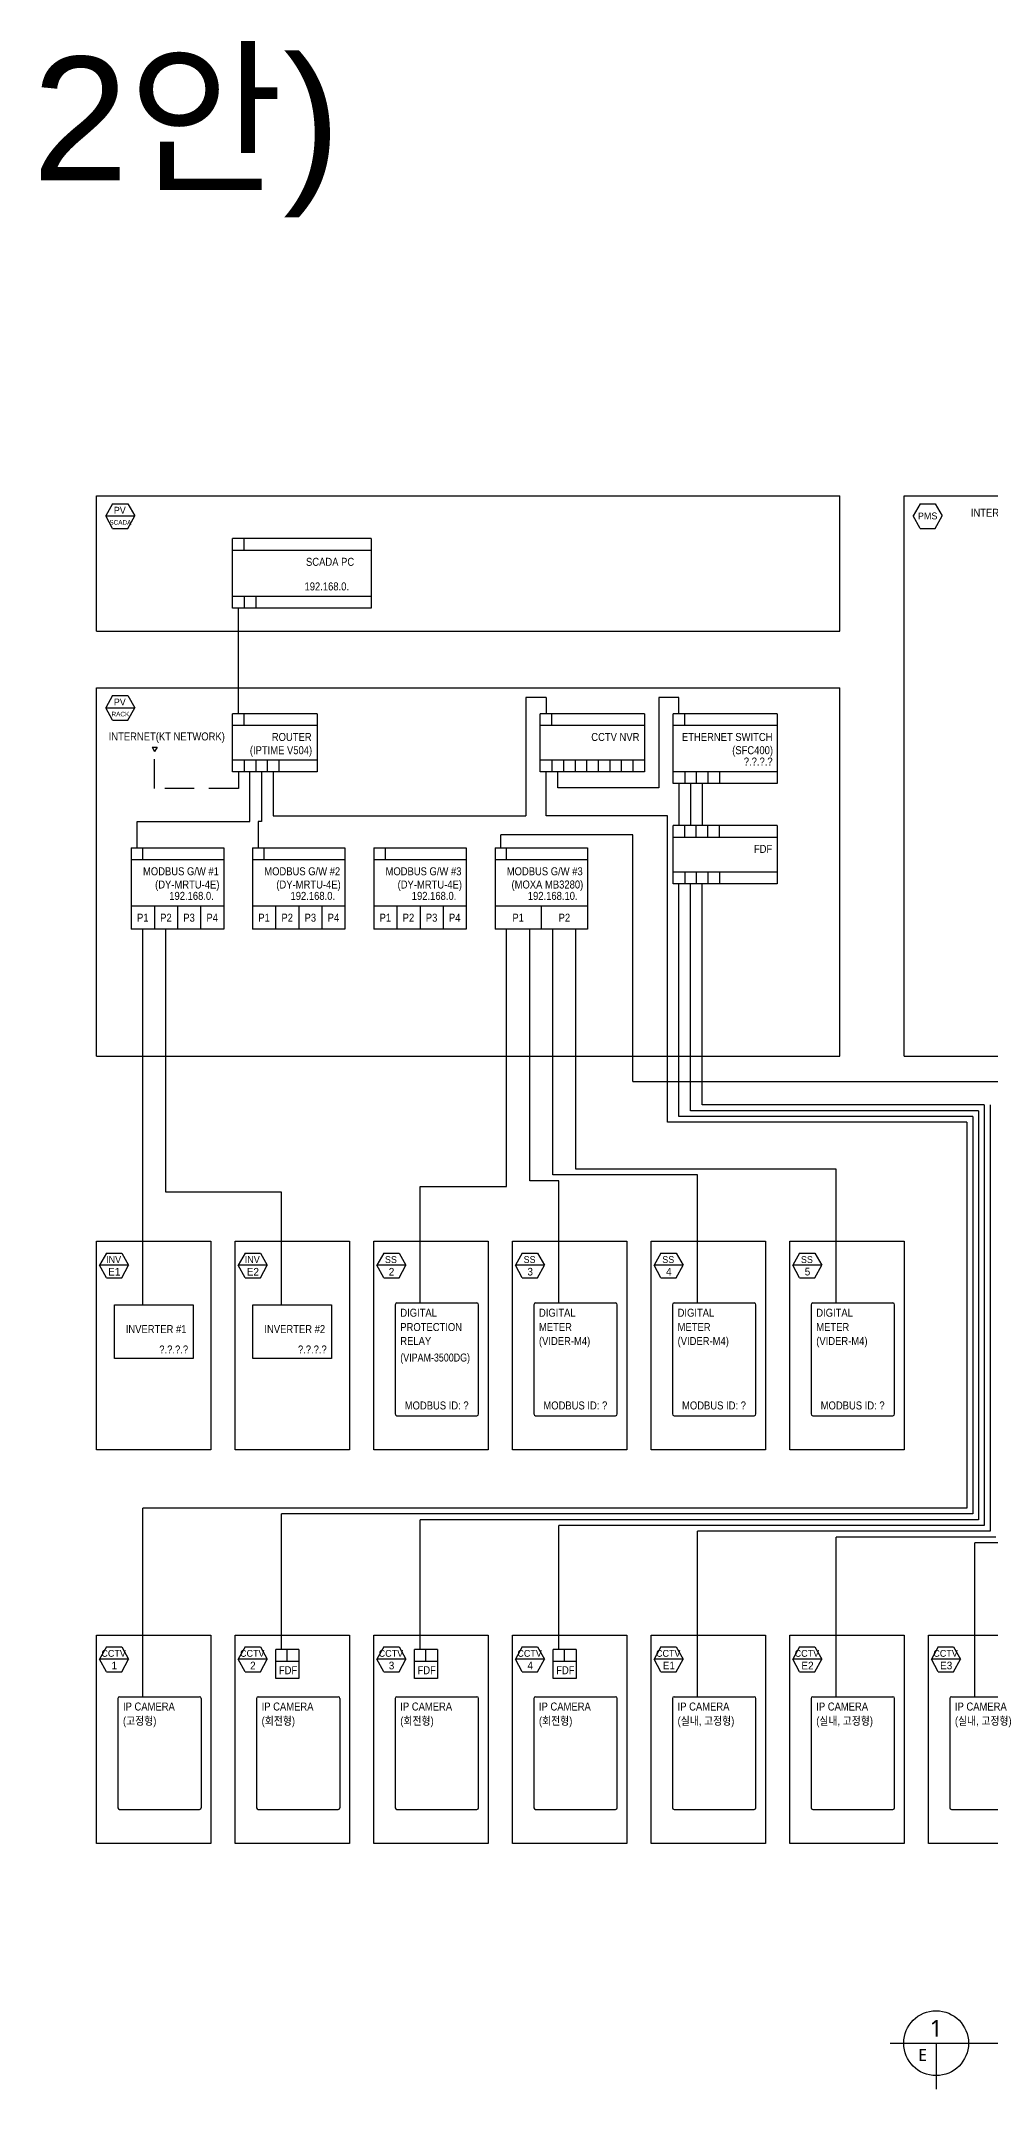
# Model space of a CAD drawing. Header units: millimetres. Extents: x 3366 to 637019, y 0 to 56757.
# Drawn here: x 86566 to 101935, y 1347 to 34523 of the extents above; entities that cross this region are included whole.
import ezdxf
from ezdxf.enums import TextEntityAlignment as Align

# ---------------------------------------------------------------- set-up
doc = ezdxf.new("R2010")
doc.units = ezdxf.units.MM
doc.linetypes.add('CE04', pattern=[15, 10, -2, 1, -2])
doc.linetypes.add('HIDDEN2', pattern=[4.7625, 3.175, -1.5875])
for name, color, linetype in [('ESYM', 4, 'Continuous'), ('SEL-735', 7, 'Continuous'), ('TEXT', 3, 'Continuous'), ('도면 TITLE', 4, 'Continuous'), ('지시선', 6, 'Continuous')]:
    doc.layers.add(name, color=color, linetype=linetype)
doc.styles.add('GHS', font='', dxfattribs={"width": 0.7})
doc.styles.add('MG', font='malgun.ttf')
doc.styles.get("Standard").update_dxf_attribs({"font": 'arial.ttf'})
doc.styles.get('GHS').set_extended_font_data('Gulim')

# ---------------------------------------------------------------- blocks, each defined once
blk = doc.blocks.new('DIGITAL LAYOUT')
at = {"layer": 'SEL-735', "color": 8, "linetype": 'Continuous', "lineweight": -3}
for p, q in [((9070707, -3285225), (9070707, -3293180)), ((9070835, -3285096), (9076659, -3285096)), ((9076788, -3293180), (9076788, -3285225)), ((9070835, -3293308), (9076659, -3293308))]:
    blk.add_line(p, q, dxfattribs=at)
for centre, start, end in [((9070835, -3285225), 90, 180), ((9076659, -3285225), 0, 90), ((9070835, -3293180), 180, 270), ((9076659, -3293180), 270, 0)]:
    blk.add_arc(centre, 128, start, end, dxfattribs=at)
blk = doc.blocks.new('COMP')
at = {"color": 8, "linetype": 'Continuous'}
blk.add_lwpolyline([(0, 2816), (1541, 2816), (1541, 0), (0, 0)], close=True, dxfattribs=at)
at = {"layer": 'ESYM', "color": 1}
for p, q in [((132, 2657), (40, 2491)), ((132, 2321), (40, 2491)), ((431, 2491), (40, 2491)), ((132, 2657), (339, 2657)), ((339, 2657), (431, 2491)), ((339, 2321), (431, 2491)), ((132, 2321), (339, 2321))]:
    blk.add_line(p, q, dxfattribs=at)

msp = doc.modelspace()

# ---------------------------------------------------------------- linework, layer by layer
at = {"color": 8, "linetype": 'Continuous'}
for p, q in [((87465.9, 24962.3), (87465.9, 27152.6)), ((87465.9, 27152.6), (99501.3, 27152.6)), ((99501.3, 24962.3), (99501.3, 27152.6)), ((100542.8, 27152.6), (114037.7, 27152.6)), ((100542.8, 18080.1), (100542.8, 27152.6)), ((87465.9, 24962.3), (99501.3, 24962.3)), ((87465.9, 24046.6), (99501.3, 24046.6)), ((87465.9, 18080.1), (87465.9, 24046.6)), ((99501.3, 18080.1), (99501.3, 24046.6)), ((87465.9, 18080.1), (99501.3, 18080.1)), ((100542.8, 18080.1), (109124.4, 18080.1))]:
    msp.add_line(p, q, dxfattribs=at)
for p, q in [((89668.8, 25334), (89668.8, 26463)), ((91915.2, 26463), (89668.8, 26463)), ((89856, 26274.8), (89856, 26463)), ((91915.2, 26463), (91915.2, 25334)), ((91915.2, 25334), (89668.8, 25334)), ((89856, 25522.2), (89856, 25334)), ((90043.2, 25522.2), (90043.2, 25334)), ((89668.8, 22685.1), (89668.8, 23625.9)), ((91038.7, 23625.9), (89668.8, 23625.9)), ((89856, 23437.7), (89856, 23625.9)), ((91038.7, 23625.9), (91038.7, 22685.1)), ((94652.4, 22685.1), (94652.4, 23625.9)), ((96337.2, 23625.9), (94652.4, 23625.9)), ((94839.6, 23437.7), (94839.6, 23625.9)), ((96337.2, 23625.9), (96337.2, 22685.1)), ((96803.3, 22496.9), (96803.3, 23625.9)), ((98488.1, 23625.9), (96803.3, 23625.9)), ((96990.5, 23437.7), (96990.5, 23625.9)), ((98488.1, 23625.9), (98488.1, 22496.9)), ((91038.7, 22685.1), (89668.8, 22685.1)), ((89856, 22873.2), (89856, 22685.1)), ((90043.2, 22873.2), (90043.2, 22685.1)), ((90230.4, 22873.2), (90230.4, 22685.1)), ((90417.6, 22873.2), (90417.6, 22685.1)), ((96337.2, 22685.1), (94652.4, 22685.1)), ((94839.6, 22873.2), (94839.6, 22685.1)), ((95026.8, 22873.2), (95026.8, 22685.1)), ((95214, 22873.2), (95214, 22685.1)), ((95401.2, 22873.2), (95401.2, 22685.1)), ((95588.4, 22873.2), (95588.4, 22685.1)), ((95775.6, 22873.2), (95775.6, 22685.1)), ((95962.8, 22873.2), (95962.8, 22685.1)), ((96150, 22873.2), (96150, 22685.1)), ((96990.5, 22685.1), (96990.5, 22496.9)), ((97177.7, 22685.1), (97177.7, 22496.9)), ((97364.9, 22685.1), (97364.9, 22496.9)), ((97552.1, 22685.1), (97552.1, 22496.9)), ((98488.1, 22496.9), (96803.3, 22496.9)), ((96803.3, 20871.9), (96803.3, 21812.7)), ((98488.1, 21812.7), (96803.3, 21812.7)), ((96990.5, 21624.5), (96990.5, 21812.7)), ((97177.7, 21624.5), (97177.7, 21812.7)), ((97364.9, 21624.5), (97364.9, 21812.7)), ((97552.1, 21624.5), (97552.1, 21812.7)), ((98488.1, 21812.7), (98488.1, 20871.9)), ((88027.7, 21450.1), (88027.7, 20133)), ((88027.7, 21450.1), (89525.3, 21450.1)), ((88027.7, 21262), (89525.3, 21262)), ((88214.9, 21262), (88214.9, 21450.1)), ((89525.3, 21450.1), (89525.3, 20133)), ((89991.4, 21450.1), (89991.4, 20133)), ((89991.4, 21450.1), (91489, 21450.1)), ((89991.4, 21262), (91489, 21262)), ((90178.6, 21262), (90178.6, 21450.1)), ((91489, 21450.1), (91489, 20133)), ((91955.2, 21450.1), (91955.2, 20133)), ((91955.2, 21450.1), (93452.8, 21450.1)), ((91955.2, 21262), (93452.8, 21262)), ((92142.4, 21262), (92142.4, 21450.1)), ((93452.8, 21450.1), (93452.8, 20133)), ((93918.9, 21450.1), (93918.9, 20133)), ((93918.9, 21450.1), (95416.5, 21450.1)), ((93918.9, 21262), (95416.5, 21262)), ((94106.1, 21262), (94106.1, 21450.1)), ((95416.5, 21450.1), (95416.5, 20133)), ((96990.5, 21060), (96990.5, 20871.9)), ((97177.7, 21060), (97177.7, 20871.9)), ((97364.9, 21060), (97364.9, 20871.9)), ((97552.1, 21060), (97552.1, 20871.9)), ((98488.1, 20871.9), (96803.3, 20871.9)), ((89525.3, 20509.3), (88027.7, 20509.3)), ((88402.1, 20509.3), (88402.1, 20133)), ((88776.5, 20509.3), (88776.5, 20133)), ((89150.9, 20509.3), (89150.9, 20133)), ((91489, 20509.3), (89991.4, 20509.3)), ((90365.8, 20509.3), (90365.8, 20133)), ((90740.2, 20509.3), (90740.2, 20133)), ((91114.6, 20509.3), (91114.6, 20133)), ((93452.8, 20509.3), (91955.2, 20509.3)), ((92329.6, 20509.3), (92329.6, 20133)), ((92704, 20509.3), (92704, 20133)), ((93078.4, 20509.3), (93078.4, 20133)), ((95416.5, 20509.3), (93918.9, 20509.3)), ((94667.7, 20509.3), (94667.7, 20133)), ((89525.3, 20133), (88027.7, 20133)), ((88214.9, 14052), (88214.9, 20133)), ((88589.3, 15873.2), (88589.3, 20133)), ((91489, 20133), (89991.4, 20133)), ((93452.8, 20133), (91955.2, 20133)), ((95416.5, 20133), (93918.9, 20133)), ((94106.1, 15966.8), (94106.1, 20133)), ((94480.5, 16060.4), (94480.5, 20133)), ((94854.9, 16154), (94854.9, 20133)), ((95229.3, 16247.6), (95229.3, 20133)), ((90460.4, 15873.2), (88589.3, 15873.2)), ((90460.4, 14052), (90460.4, 15873.2)), ((90741.2, 8465.5), (90366.8, 8465.5)), ((90554, 8277.4), (90554, 8465.5)), ((92986.7, 8465.5), (92612.3, 8465.5)), ((92799.5, 8277.4), (92799.5, 8465.5)), ((95232.2, 8465.5), (94857.8, 8465.5)), ((95045, 8277.4), (95045, 8465.5))]:
    msp.add_line(p, q)
at = {"color": 3}
for p, q in [((89762.4, 23625.9), (89762.4, 25334)), ((94746, 23887.6), (94419.3, 23887.6)), ((94419.3, 23887.6), (94419.3, 21973.5)), ((94746, 23887.6), (94746, 23625.9)), ((96896.9, 23887.6), (96570.2, 23887.6)), ((96570.2, 23887.6), (96570.2, 22423.4)), ((96896.9, 23625.9), (96896.9, 23887.6)), ((89949.6, 21879.9), (89949.6, 22685.1)), ((90136.8, 22685.1), (90136.8, 21879.9)), ((90324, 22685.1), (90324, 21973.5)), ((94746, 21973.5), (94746, 22685.1)), ((94933.2, 22423.4), (94933.2, 22685.1)), ((96570.2, 22423.4), (94933.2, 22423.4)), ((90324, 21973.5), (94419.3, 21973.5)), ((90818.5, 21973.5), (90818.5, 21973.5)), ((96709.7, 21973.5), (94746, 21973.5)), ((96709.7, 17006.8), (96709.7, 21973.5)), ((88121.3, 21450.1), (88121.3, 21879.9)), ((88121.3, 21879.9), (89949.6, 21879.9)), ((90136.8, 21879.9), (90085, 21879.9)), ((90085, 21879.9), (90085, 21450.1)), ((94012.5, 21450.1), (94012.5, 21665)), ((96148.1, 21665), (94012.5, 21665)), ((96148.1, 17668.6), (96148.1, 21665)), ((96148.1, 17668.6), (102188, 17668.6)), ((101935, 17287.6), (101935, 10381.3)), ((101560.6, 17006.8), (96709.7, 17006.8)), ((101560.6, 17006.8), (101560.6, 10755.7)), ((101560.6, 10755.7), (88214.9, 10755.7)), ((88214.9, 7701.5), (88214.9, 10755.7)), ((101935, 10381.3), (97196.8, 10381.3)), ((97196.8, 7701.5), (97196.8, 10381.3)), ((102028.6, 10287.7), (99442.3, 10287.7)), ((99442.3, 7701.5), (99442.3, 10287.7)), ((101687.8, 7701.5), (101687.8, 10194.1)), ((102122.2, 10194.1), (101687.8, 10194.1))]:
    msp.add_line(p, q, dxfattribs=at)
at = {"color": 2}
for p, q in [((88364.4, 23083.7), (88447.6, 23083.7)), ((88364.4, 23083.7), (88406, 23012.2)), ((88447.6, 23083.7), (88406, 23012.2)), ((89762.4, 22685.1), (89762.4, 22414.7))]:
    msp.add_line(p, q, dxfattribs=at)
at = {"color": 2, "linetype": 'HIDDEN2', "ltscale": 150}
for p, q in [((88406, 22414.7), (88406, 23012.2)), ((89762.4, 22414.7), (88406, 22414.7))]:
    msp.add_line(p, q, dxfattribs=at)
at = {"color": 1}
for p, q in [((96896.9, 22496.9), (96896.9, 21812.7)), ((97084.1, 22496.9), (97084.1, 21812.7)), ((97271.3, 22496.9), (97271.3, 21812.7)), ((96896.9, 17100.4), (96896.9, 20871.9)), ((97084.1, 17194), (97084.1, 20871.9)), ((97271.3, 17287.6), (97271.3, 20871.9)), ((101841.4, 17287.6), (97271.3, 17287.6)), ((101841.4, 17287.6), (101841.4, 10474.9)), ((101654.2, 17100.4), (96896.9, 17100.4)), ((101747.8, 17194), (97084.1, 17194)), ((101654.2, 17100.4), (101654.2, 10662.1)), ((101747.8, 17194), (101747.8, 10568.5)), ((90460.4, 8465.5), (90460.4, 10662.1)), ((101654.2, 10662.1), (90460.4, 10662.1)), ((101747.8, 10568.5), (92705.9, 10568.5)), ((92705.9, 8465.5), (92705.9, 10568.5)), ((101841.4, 10474.9), (94951.4, 10474.9)), ((94951.4, 8465.5), (94951.4, 10474.9))]:
    msp.add_line(p, q, dxfattribs=at)
at = {"ltscale": 150}
for p, q in [((92705.9, 15966.8), (94106.1, 15966.8)), ((92705.9, 14080.5), (92705.9, 15966.8)), ((94951.4, 16060.4), (94480.5, 16060.4)), ((97196.8, 16154), (94854.9, 16154)), ((94951.4, 14080.5), (94951.4, 16060.4)), ((99442.3, 16247.6), (95229.3, 16247.6)), ((97196.8, 14080.5), (97196.8, 16154)), ((99442.3, 14080.5), (99442.3, 16247.6))]:
    msp.add_line(p, q, dxfattribs=at)
for points in [[(89668.8, 26274.8), (91915.2, 26274.8)], [(91915.2, 25522.2), (89668.8, 25522.2)], [(89668.8, 23437.7), (91038.7, 23437.7)], [(94652.4, 23437.7), (96337.2, 23437.7)], [(96803.3, 23437.7), (98488.1, 23437.7)], [(91038.7, 22873.2), (89668.8, 22873.2)], [(96337.2, 22873.2), (94652.4, 22873.2)], [(98488.1, 22685.1), (96803.3, 22685.1)], [(96803.3, 21624.5), (98488.1, 21624.5)], [(98488.1, 21060), (96803.3, 21060)], [(90741.2, 8465.5), (90741.2, 7995.1), (90366.8, 7995.1), (90366.8, 8465.5)], [(92986.7, 8465.5), (92986.7, 7995.1), (92612.3, 7995.1), (92612.3, 8465.5)], [(95232.2, 8465.5), (95232.2, 7995.1), (94857.8, 7995.1), (94857.8, 8465.5)], [(90366.8, 8277.4), (90741.2, 8277.4)], [(92612.3, 8277.4), (92986.7, 8277.4)], [(94857.8, 8277.4), (95232.2, 8277.4)]]:
    msp.add_lwpolyline(points)
at = {"layer": 'ESYM', "color": 1}
for p, q in [((87724.4, 27027), (87613.3, 26828.6)), ((87724.4, 27027), (87971.9, 27027)), ((87971.9, 27027), (88082.9, 26828.6)), ((100801.3, 27027), (100690.2, 26828.6)), ((100801.3, 27027), (101048.8, 27027)), ((101048.8, 27027), (101159.8, 26828.6)), ((87724.4, 26624.2), (87613.3, 26828.6)), ((87613.3, 26828.6), (88082.9, 26828.6)), ((87724.4, 26624.2), (87971.9, 26624.2)), ((87971.9, 26624.2), (88082.9, 26828.6)), ((100801.3, 26624.2), (100690.2, 26828.6)), ((100801.3, 26624.2), (101048.8, 26624.2)), ((101048.8, 26624.2), (101159.8, 26828.6)), ((87724.4, 23920.9), (87613.3, 23722.5)), ((87724.4, 23920.9), (87971.9, 23920.9)), ((87971.9, 23920.9), (88082.9, 23722.5)), ((87724.4, 23518.2), (87613.3, 23722.5)), ((87613.3, 23722.5), (88082.9, 23722.5)), ((87971.9, 23518.2), (88082.9, 23722.5)), ((87724.4, 23518.2), (87971.9, 23518.2))]:
    msp.add_line(p, q, dxfattribs=at)
at = {"layer": '도면 TITLE'}
for p, q in [((100319.1, 2089.9), (106863, 2089.9)), ((101061.7, 2089.9), (101061.7, 1347.3))]:
    msp.add_line(p, q, dxfattribs=at)
msp.add_circle((101061.7, 2089.9), 525.1, dxfattribs=at)
at = {"layer": '지시선'}
for points in [[(87753.8, 14052), (89027.7, 14052), (89027.7, 13181.7), (87753.8, 13181.7)], [(89999.2, 14052), (91273.1, 14052), (91273.1, 13181.7), (89999.2, 13181.7)]]:
    msp.add_lwpolyline(points, close=True, dxfattribs=at)

# ---------------------------------------------------------------- block references
at = {"color": 3, "xscale": 1.2, "yscale": 1.2, "zscale": 1.2}
for p in [(87465.9, 11701.1), (89711.4, 11701.1), (91956.9, 11701.1), (94202.4, 11701.1), (96447.8, 11701.1), (98693.3, 11701.1), (87465.9, 5322.1), (89711.4, 5322.1), (91956.9, 5322.1), (94202.4, 5322.1), (96447.8, 5322.1), (98693.3, 5322.1), (100938.8, 5322.1)]:
    msp.add_blockref('COMP', p, dxfattribs=at)
at = {"xscale": 0.2223437640466005, "yscale": 0.2223437640466005, "zscale": 0.2223437640466005}
for p in [(-1924513.5, 744501.2), (-1922268.1, 744501.2), (-1920022.6, 744501.2), (-1917777.1, 744501.2), (-1929004.5, 738122.2), (-1926759, 738122.2), (-1924513.5, 738122.2), (-1922268.1, 738122.2), (-1920022.6, 738122.2), (-1917777.1, 738122.2), (-1915531.6, 738122.2)]:
    msp.add_blockref('DIGITAL LAYOUT', p, dxfattribs=at)

# ---------------------------------------------------------------- texts
msp.add_text('2안)', height=2000).set_placement((86425, 32266.5))
at = {"linetype": 'CE04', "style": 'GHS'}
for s, height, p in [('PV', 111.17, (87841.7, 26921.5)), ('PMS', 111.17, (100925, 26828.6)), ('SCADA', 75, (87851.6, 26724.8)), ('RACK', 75, (87851.6, 23618.8)), ('PV', 111.17, (87841.7, 23815.5)), ('INV', 111.17, (87742, 14783.7)), ('E1', 123.52, (87751.9, 14586.9)), ('INV', 111.17, (89987.5, 14783.7)), ('E2', 123.52, (89997.4, 14586.9)), ('SS', 111.17, (92232.9, 14783.7)), ('2', 123.5, (92242.9, 14586.9)), ('SS', 111.17, (94478.4, 14783.7)), ('3', 123.5, (94488.3, 14586.9)), ('SS', 111.17, (96723.9, 14783.7)), ('4', 123.5, (96733.8, 14586.9)), ('SS', 111.17, (98969.4, 14783.7)), ('5', 123.5, (98979.3, 14586.9)), ('CCTV', 111.17, (87742, 8404.7)), ('CCTV', 111.17, (89987.5, 8404.7)), ('CCTV', 111.17, (92232.9, 8404.7)), ('CCTV', 111.17, (94478.4, 8404.7)), ('CCTV', 111.17, (96723.9, 8404.7)), ('CCTV', 111.17, (98969.4, 8404.7)), ('CCTV', 111.17, (101214.8, 8404.7)), ('1', 123.5, (87751.9, 8208)), ('2', 123.5, (89997.4, 8208)), ('3', 123.5, (92242.9, 8208)), ('4', 123.5, (94488.3, 8208)), ('E1', 123.52, (96733.8, 8208)), ('E2', 123.52, (98979.3, 8208)), ('E3', 123.52, (101224.8, 8208))]:
    msp.add_text(s, height=height, dxfattribs=at).set_placement(p, align=Align.MIDDLE)
at = {"layer": 'TEXT', "color": 2, "linetype": 'Continuous', "lineweight": -3, "style": 'GHS', "width": 0.9}
for p in [(101624.7, 26880), (87661.7, 23257)]:
    msp.add_text('INTERNET(KT NETWORK)', height=129.6, dxfattribs=at).set_placement(p, align=Align.MIDDLE_LEFT)
at = {"layer": 'TEXT', "color": 7, "linetype": 'Continuous', "lineweight": -3, "style": 'GHS', "width": 0.9}
for s, p in [('SCADA PC', (91637.7, 26085.6)), ('ROUTER', (90948.4, 23248.5)), ('CCTV NVR', (96257.3, 23248.5)), ('ETHERNET SWITCH', (98412.2, 23248.5)), ('(IPTIME V504)', (90956.9, 23034.4)), ('(SFC400)', (98420.8, 23034.4)), ('FDF', (98408.2, 21435.3)), ('MODBUS G/W #1', (89447.4, 21072.7)), ('(DY-MRTU-4E)', (89456, 20858.6)), ('MODBUS G/W #2', (91411.1, 21072.7)), ('(DY-MRTU-4E)', (91419.7, 20858.6)), ('MODBUS G/W #3', (93374.8, 21072.7)), ('(DY-MRTU-4E)', (93383.4, 20858.6)), ('MODBUS G/W #3', (95338.5, 21072.7)), ('(MOXA MB3280)', (95347.1, 20858.6)), ('FDF', (90715.2, 8131.5)), ('FDF', (92960.6, 8131.5)), ('FDF', (95206.1, 8131.5))]:
    msp.add_text(s, height=129.6, dxfattribs=at).set_placement(p, align=Align.MIDDLE_RIGHT)
at = {"layer": 'TEXT', "linetype": 'Continuous', "lineweight": -3, "style": 'GHS', "width": 0.9}
for s, p in [('192.168.0.  ', (91639.4, 25687.3)), ('?.?.?.?', (98413.9, 22850.2)), ('192.168.0.  ', (89449.1, 20674.5)), ('192.168.0.  ', (91412.8, 20674.5)), ('192.168.0.  ', (93376.5, 20674.5)), ('192.168.10.  ', (95340.2, 20674.5)), ('?.?.?.?', (88948.2, 13326.8)), ('?.?.?.?', (91193.6, 13326.8))]:
    msp.add_text(s, height=129.6, dxfattribs=at).set_placement(p, align=Align.MIDDLE_RIGHT)
at = {"layer": 'TEXT', "color": 7, "linetype": 'Continuous', "lineweight": -3, "style": 'GHS', "width": 0.9}
for s, p in [('P1', (88214.9, 20321.2)), ('P2', (88589.3, 20321.2)), ('P3', (88963.7, 20321.2)), ('P4', (89338.1, 20321.2)), ('P1', (90178.6, 20321.2)), ('P2', (90553, 20321.2)), ('P3', (90927.4, 20321.2)), ('P4', (91301.8, 20321.2)), ('P1', (92142.4, 20321.2)), ('P2', (92516.8, 20321.2)), ('P3', (92891.2, 20321.2)), ('P4', (93265.6, 20321.2)), ('P1', (94293.3, 20321.2)), ('P2', (95042.1, 20321.2))]:
    msp.add_text(s, height=129.6, dxfattribs=at).set_placement(p, align=Align.MIDDLE_CENTER)
at = {"layer": 'TEXT', "color": 7, "linetype": 'Continuous', "lineweight": -3, "style": 'GHS'}
for s, width, p in [('DIGITAL', 0.9, (92384.5, 13922.6)), ('DIGITAL', 0.9, (94630, 13922.6)), ('DIGITAL', 0.9, (96875.5, 13922.6)), ('DIGITAL', 0.9, (99120.9, 13922.6)), ('INVERTER #1', 0.9, (87938.6, 13657.1)), ('INVERTER #2', 0.9, (90184.1, 13657.1)), ('PROTECTION', 0.9, (92384.5, 13690.2)), ('METER', 0.9, (94630, 13690.2)), ('METER', 0.9, (96875.5, 13690.2)), ('METER', 0.9, (99120.9, 13690.2)), ('RELAY', 0.9, (92384.5, 13464.3)), ('(VIDER-M4)', 0.9, (94630, 13464.3)), ('(VIDER-M4)', 0.9, (96875.5, 13464.3)), ('(VIDER-M4)', 0.9, (99120.9, 13464.3)), ('(VIPAM-3500DG)', 0.85, (92384.5, 13196.2)), ('(고정형)', 0.9, (87893.6, 7311.2)), ('IP CAMERA', 0.9, (87893.6, 7543.6)), ('(회전형)', 0.9, (90139, 7311.2)), ('IP CAMERA', 0.9, (90139, 7543.6)), ('(회전형)', 0.9, (92384.5, 7311.2)), ('IP CAMERA', 0.9, (92384.5, 7543.6)), ('(회전형)', 0.9, (94630, 7311.2)), ('IP CAMERA', 0.9, (94630, 7543.6)), ('(실내, 고정형)', 0.9, (96875.5, 7311.2)), ('IP CAMERA', 0.9, (96875.5, 7543.6)), ('(실내, 고정형)', 0.9, (99120.9, 7311.2)), ('IP CAMERA', 0.9, (99120.9, 7543.6)), ('(실내, 고정형)', 0.9, (101366.4, 7311.2)), ('IP CAMERA', 0.9, (101366.4, 7543.6))]:
    msp.add_text(s, height=129.6, dxfattribs=dict(at, width=width)).set_placement(p, align=Align.MIDDLE_LEFT)
at = {"layer": 'TEXT', "linetype": 'Continuous', "lineweight": -3, "style": 'GHS', "width": 0.9}
for p in [(92456.7, 12420.3), (94702.1, 12420.3), (96947.6, 12420.3), (99193.1, 12420.3)]:
    msp.add_text('MODBUS ID: ?', height=129.6, dxfattribs=at).set_placement(p, align=Align.MIDDLE_LEFT)
at = {"layer": '도면 TITLE', "style": 'MG'}
for s, height, p in [('1', 272.2, (101061.7, 2332.2)), ('E', 194.4, (100842.9, 1901.2))]:
    msp.add_text(s, height=height, dxfattribs=at).set_placement(p, align=Align.MIDDLE)

doc.saveas('drawing.dxf')
